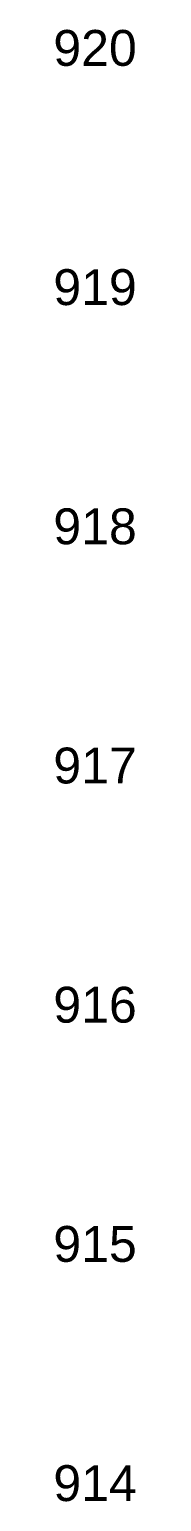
# Model space of a CAD drawing. Header units: millimetres. Extents: x 824502 to 1498685, y 1474633 to 1481826.
# Drawn here: x 1479034.9 to 1479038.2, y 1478993.7 to 1479055.3 of the extents above; entities that cross this region are included whole.
import ezdxf
from ezdxf.enums import TextEntityAlignment as Align

# ---------------------------------------------------------------- set-up
doc = ezdxf.new("R2010")
doc.units = ezdxf.units.MM
doc.styles.get("Standard").update_dxf_attribs({"font": 'arial.ttf'})

msp = doc.modelspace()

# ---------------------------------------------------------------- texts
for s, p in [('920', (1479038.3, 1479054.518)), ('919', (1479038.3, 1479044.518)), ('918', (1479038.3, 1479034.518)), ('917', (1479038.3, 1479024.518)), ('916', (1479038.3, 1479014.518)), ('915', (1479038.3, 1479004.518)), ('914', (1479038.3, 1478994.518))]:
    msp.add_text(s, height=1.5).set_placement(p, align=Align.MIDDLE_RIGHT)

doc.saveas('drawing.dxf')
